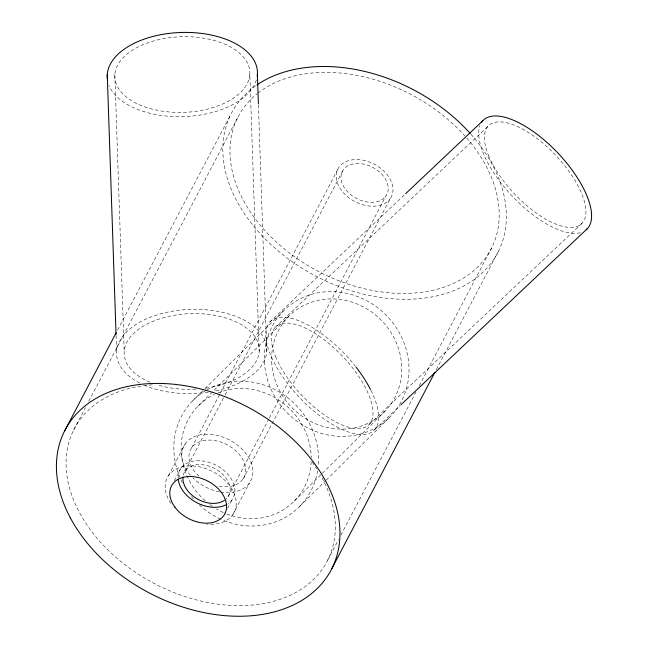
<?xml version="1.0" encoding="UTF-8"?>
<svg xmlns="http://www.w3.org/2000/svg" width="648" height="648" viewBox="0 0 648 648"><rect width="100%" height="100%" fill="white"/><g stroke="black" fill="none" stroke-linecap="round" stroke-linejoin="round"><path stroke-width="0.49" stroke-dasharray="3.24 2.43" d="M117.563 330.107L230.842 114.34M73.686 429.989L85.423 407.624M88.711 401.363L237.589 117.798M168.512 475.608L185.158 443.912M174.344 480.759L180.808 468.431M191.63 447.833L219.858 394.065M220.328 393.166L338.888 167.338M185.126 471.047L224.645 395.774M225.115 394.875L343.205 169.954M227.902 496.943L268.831 418.989M269.301 418.09L385.981 195.85A25.053 17.528 27.7 0 0 362.596 163.912A25.053 17.528 27.7 0 0 345.198 188.941A25.053 17.528 27.7 0 0 385.981 195.85M227.594 508.364L232.219 499.559M243.032 478.961L390.299 198.466A30.108 21.06 27.7 0 0 362.2 160.08A30.108 21.06 27.7 0 0 341.285 190.156A30.108 21.06 27.7 0 0 390.299 198.466M232.867 514.569L249.504 482.873M327.694 560.196L338.499 539.622M340.848 535.151L415.992 392.024M419.272 385.763L491.597 248.006M436.298 369.644L498.344 251.465M192.683 400.812L204.177 389.432M204.898 388.727L283.192 311.21M198.077 406.134L288.587 316.54M294.273 501.066L321.57 474.044M322.283 473.332L384.782 411.464M299.668 506.396L325.523 480.792M326.244 480.079L390.177 416.794M269.843 322.007L404.935 194.351M275.125 327.442L488.049 126.239M369.311 424.262L582.236 223.066M374.593 429.697L400.294 405.413M258.422 104.725L266.774 351.313M249.828 74.423A67.57 37.843 -1.9 0 1 146.343 107.414A67.57 37.843 -1.9 0 1 150.814 41.788A67.57 37.843 -1.9 0 1 249.828 74.423L259.2 351.329M114.834 74.666L124.205 351.572M116.089 335.421L116.632 351.589M470.918 134.258A150.312 105.162 27.7 0 1 463.539 286.116A150.312 105.162 27.7 0 1 268.094 241.793A150.312 105.162 27.7 0 1 256.065 85.536M183.254 475.227A25.053 17.528 27.7 0 1 215.428 468.893A25.053 17.528 27.7 0 1 226.063 499.049M322.072 477.957A142.73 99.865 27.7 0 1 255.053 604.787A142.73 99.865 27.7 0 1 75.865 505.278A142.73 99.865 27.7 0 1 154.232 384.75M312.279 462.21A142.73 99.865 27.7 0 1 316.726 468.804M190.439 475.324A37.681 26.366 27.7 0 1 200.183 434.857A37.681 26.366 27.7 0 1 251.351 463.328A37.681 26.366 27.7 0 1 220.328 491.962M219.413 491.792A37.681 26.366 27.7 0 1 193.023 478.054M170.942 503.366A37.681 26.366 27.7 0 1 185.441 466.236A37.681 26.366 27.7 0 1 234.568 494.635A37.681 26.366 27.7 0 1 206.761 524.07M178.143 478.216A30.108 21.06 27.7 0 1 215.711 465.045A30.108 21.06 27.7 0 1 228.218 503.52M199.017 476.134A30.108 21.06 27.7 0 1 201.876 441.013A30.108 21.06 27.7 0 1 244.612 463.644A30.108 21.06 27.7 0 1 216.95 485.635M466.763 138.089A142.73 99.865 27.7 0 1 459.359 280.479A142.73 99.865 27.7 0 1 276.016 241.712A142.73 99.865 27.7 0 1 257.118 93.758M257.888 93.15A142.73 99.865 27.7 0 1 464.843 135.91M149.947 382.182A67.57 37.843 -1.9 0 1 150.125 322.583A67.57 37.843 -1.9 0 1 253.336 334.522A67.57 37.843 -1.9 0 1 203.812 388.411M195.988 389.132A67.57 37.843 -1.9 0 1 157.488 384.888M256.381 79.907A75.152 42.088 -1.9 0 1 184.372 116.583A75.152 42.088 -1.9 0 1 109.075 85.577M139.822 383.106A75.152 42.088 -1.9 0 1 147.056 318.622A75.152 42.088 -1.9 0 1 258.876 331.031A75.152 42.088 -1.9 0 1 213.346 391.271M208.364 392.121A75.152 42.088 -1.9 0 1 145.087 385.552M370.996 390.477A75.152 31.388 46.6 0 1 330.164 423.039A75.152 31.388 46.6 0 1 267.462 325.709A75.152 31.388 46.6 0 1 355.477 366.395M580.292 232.729A75.152 31.388 46.6 0 1 511.871 195.728A75.152 31.388 46.6 0 1 479.909 125.704M317.601 470.715A75.152 69.49 45.3 0 1 221.64 519.591M220.741 519.194A75.152 69.49 45.3 0 1 198.158 503.844M193.428 498.879A75.152 69.49 45.3 0 1 191.516 496.619M182.412 482.711A75.152 69.49 45.3 0 1 206.242 390.282M207.117 389.788A75.152 69.49 45.3 0 1 283.735 394.843A75.152 69.49 45.3 0 1 318.225 465.807M311.161 461.643A67.57 62.483 45.3 0 1 224.111 512.933M223.22 512.536A67.57 62.483 45.3 0 1 216.319 508.931M212.212 506.299A67.57 62.483 45.3 0 1 209.814 504.573M205.23 500.831A67.57 62.483 45.3 0 1 214.48 394.446M218.052 392.882A67.57 62.483 45.3 0 1 311.218 457.642M488.479 155.318A67.57 28.22 46.6 0 0 575.74 226.873A67.57 28.22 46.6 0 0 541.202 141.766A67.57 28.22 46.6 0 0 488.479 155.318M275.562 356.522A67.57 28.22 46.6 0 0 362.815 428.069A67.57 28.22 46.6 0 0 328.277 342.97A67.57 28.22 46.6 0 0 275.562 356.522M264.416 361.714A75.152 69.49 45.3 0 0 375.743 427.818A75.152 69.49 45.3 0 0 369.895 302.47A75.152 69.49 45.3 0 0 264.416 361.714M271.698 361.949A67.57 62.483 45.3 0 0 371.806 421.378A67.57 62.483 45.3 0 0 366.541 308.675A67.57 62.483 45.3 0 0 271.698 361.949"/><path stroke-width="0.97" d="M64.444 431.285L116.146 332.797M331.946 568.409L434.889 372.333M405.672 193.655L482.76 120.812M401.023 404.716L587.517 228.493M257.394 74.407L258.39 103.712M107.26 74.674L116.049 334.409M256.9 84.961A150.312 105.162 27.7 0 1 470.278 133.537M224.573 500.248A25.053 17.528 27.7 0 1 197.6 499.098A25.053 17.528 27.7 0 1 182.947 477.082M226.792 504.419A30.108 21.06 27.7 0 1 196.895 502.735A30.108 21.06 27.7 0 1 178.216 479.204M107.325 78.675A75.152 42.088 -1.9 0 1 183.254 32.416A75.152 42.088 -1.9 0 1 257.199 76.229M481.634 122.253A75.152 31.388 46.6 0 1 556.154 151.211A75.152 31.388 46.6 0 1 586.213 229.765M356.068 367.149A75.152 31.388 46.6 0 1 370.551 389.594M70.365 517.89A150.312 105.162 27.7 0 0 315.22 590.417A150.312 105.162 27.7 0 0 208.996 391.222A150.312 105.162 27.7 0 0 70.365 517.89M174.887 507.101A30.108 21.06 27.7 0 0 223.9 515.403A30.108 21.06 27.7 0 0 195.801 477.025A30.108 21.06 27.7 0 0 174.887 507.101"/></g></svg>
